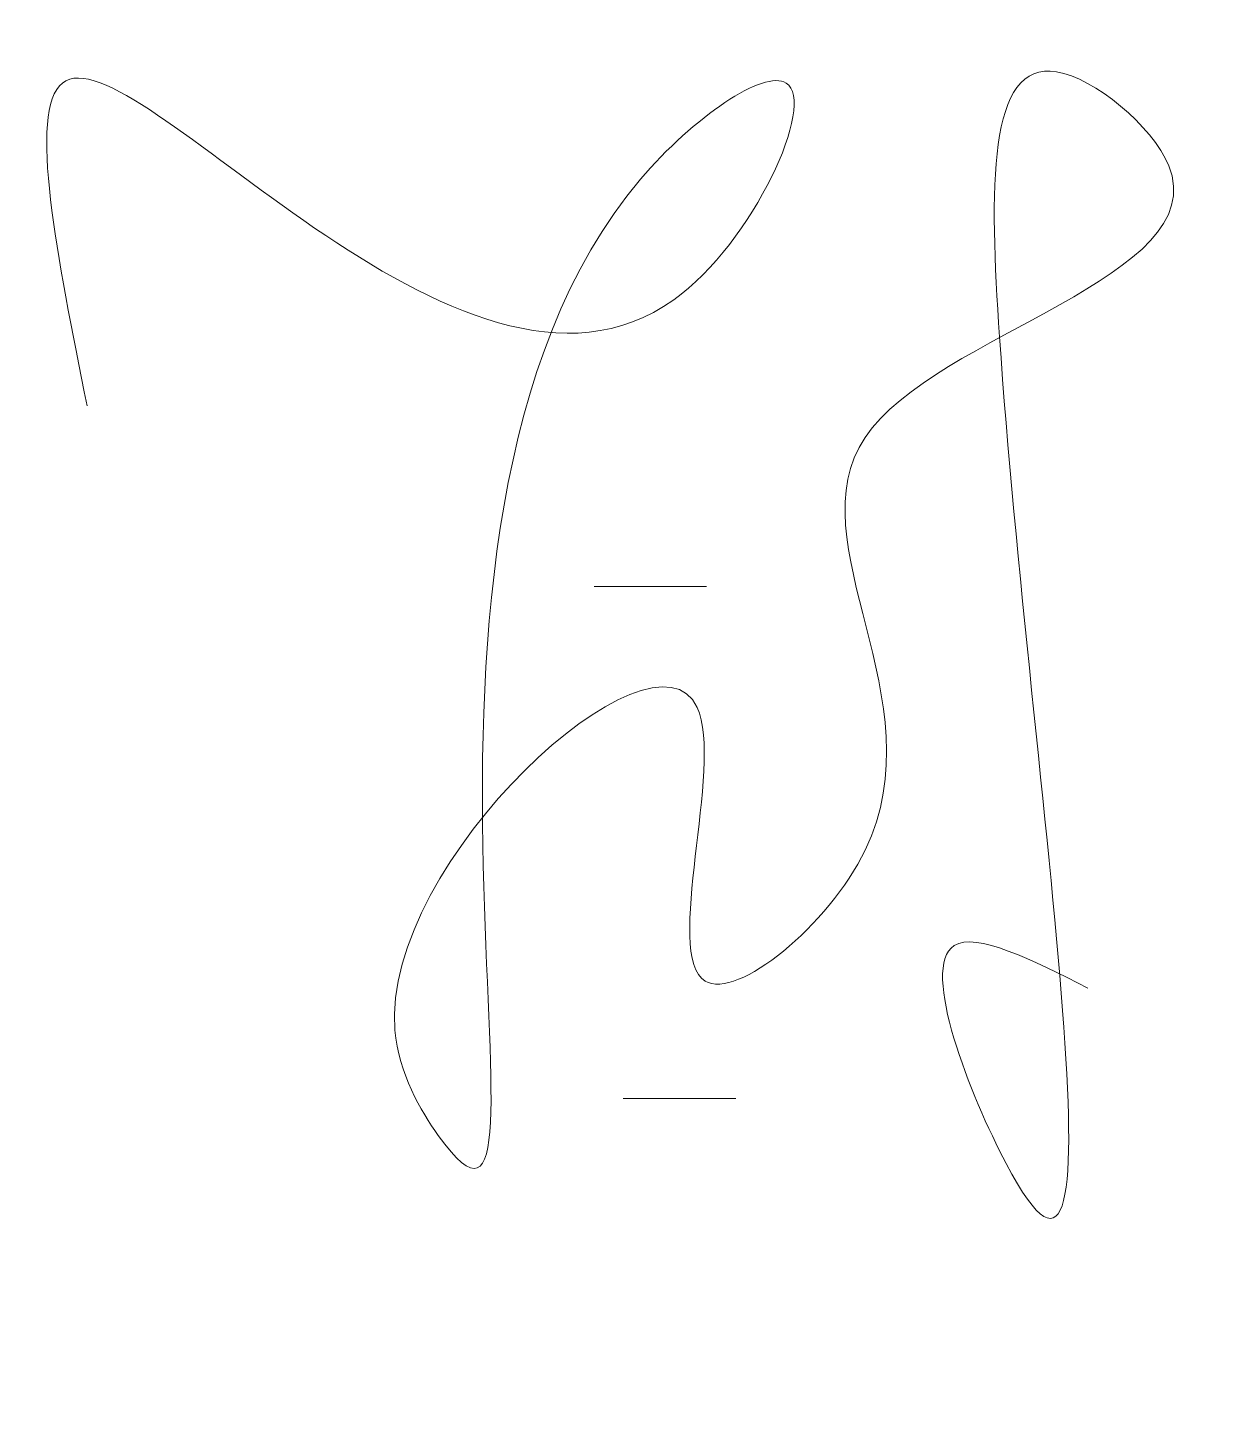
# Model space of a CAD drawing. Header units: millimetres. Extents: x 2777.9 to 2782.02, y 1562.51 to 1567.3.
import ezdxf

# ---------------------------------------------------------------- set-up
doc = ezdxf.new("R2010")
doc.units = ezdxf.units.MM
doc.layers.add('1WALLD', color=5, linetype='Continuous', lineweight=9)
doc.layers.add('размеры', color=35, linetype='Continuous', lineweight=0)

# ---------------------------------------------------------------- blocks, each defined once
blk = doc.blocks.new('Шумкова')
at = {"layer": '1WALLD', "color": 5, "true_color": 0x0000ff}
for points in [[(468.0416, 29.9929), (467.9561, 31.1137), (470.078, 30.3608), (470.4684, 31.1137), (469.9623, 30.7793), (469.2607, 27.4588), (469.1103, 27.8243), (470.1597, 28.9451), (470.1872, 27.9948), (470.7427, 28.4497), (470.7427, 29.8829), (471.7965, 30.8267), (471.4073, 31.153), (471.2091, 30.2325), (471.2317, 27.3613), (471.0517, 28.1177), (471.5161, 27.9705)], [(469.8015, 29.365), (470.1216, 29.365), (470.1918, 29.365)], [(469.903, 27.5865), (470.223, 27.5865), (470.2933, 27.5865)]]:
    blk.add_spline(points, degree=3, dxfattribs=at)

msp = doc.modelspace()

# ---------------------------------------------------------------- block references
at = {"layer": 'размеры'}
msp.add_blockref('Шумкова', (2310.0623, 1535.9929), dxfattribs=at)

doc.saveas('drawing.dxf')
